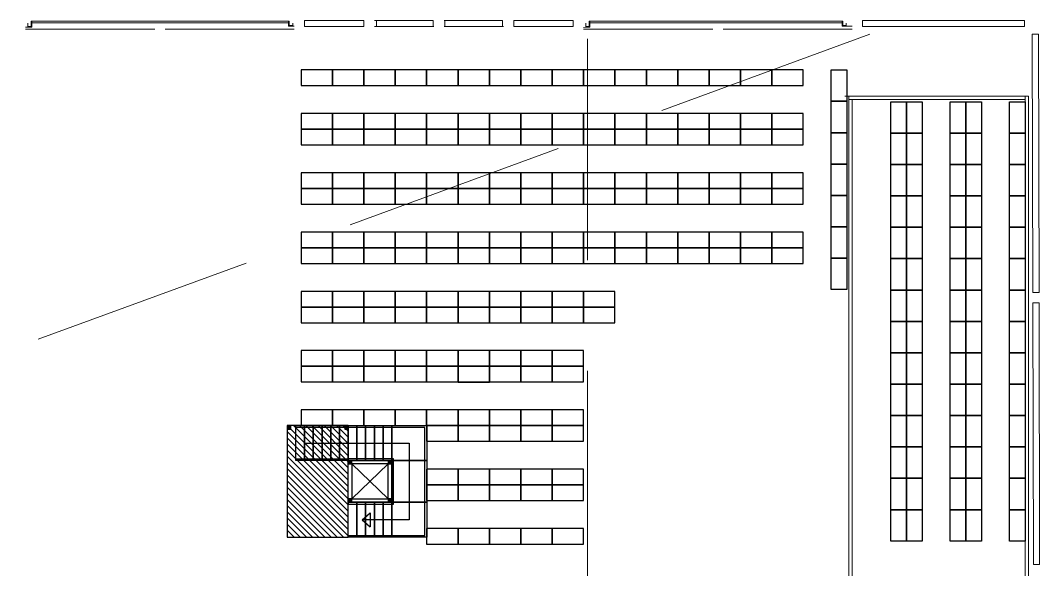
# Model space of a CAD drawing. Header units: millimetres. Extents: x 38 to 157, y 84 to 150.
# Drawn here: x 128.15 to 157.37, y 134.59 to 150.34 of the extents above; entities that cross this region are included whole.
import ezdxf

# ---------------------------------------------------------------- set-up
doc = ezdxf.new("R2010")
doc.units = ezdxf.units.MM
doc.linetypes.add('HIDDEN', pattern=[9.525, 6.35, -3.175])
for name, color, linetype, lineweight in [('IRI-OCASA-Layout R 9$0$OCA-Paneles TERMICO', 252, 'Continuous', 15), ('OCASA_TODAS_r08$0$CERRAMIENTO CHAPA', 252, 'Continuous', 20), ('OCASA_TODAS_r08$0$LINEA_DE_PROYECCION', 252, 'HIDDEN', 15), ('OCASA_TODAS_r08$0$MURO BLOQUE CEMENTO 18', 252, 'Continuous', 20)]:
    doc.layers.add(name, color=color, linetype=linetype, lineweight=lineweight)
doc.layers.add('IRI-OCASA-Layout R 9$0$OCA_ESCALERAS LIVIANAS', color=252, linetype='Continuous')
doc.layers.add('IRI-OCASA-Layout R 9$0$OCA_EST-Bandeja', color=252, linetype='Continuous')

# ---------------------------------------------------------------- blocks, each defined once
blk = doc.blocks.new('IRI-OCASA-Layout R 9$0$OCA_escalera livianas')
h = blk.add_hatch()
h.set_pattern_fill('ANSI31', color=256, angle=-90, style=0)
h.set_pattern_definition([(315, (-458.00242, 761.54141), (0.088388348, 0.088388348), [])])
h.paths.add_polyline_path([(-162.612, -194.678), (-162.612, -192.928), (-159.412, -192.928), (-159.412, -194.678), (-161.612, -194.678)])
h = blk.add_hatch()
h.set_pattern_fill('ANSI31', color=256, scale=0.25, angle=-90, style=0)
h.set_pattern_definition([(315, (-461.102386, 761.53872), (0.0220970869, 0.0220970869), [])])
edge = h.paths.add_edge_path()
edge.add_line((-162.612, -192.93), (-162.512, -192.93))
edge.add_line((-162.512, -192.93), (-162.512, -193.03))
edge.add_line((-162.512, -193.03), (-162.612, -193.03))
edge.add_line((-162.612, -193.03), (-162.612, -192.928))
h = blk.add_hatch()
h.set_pattern_fill('ANSI31', color=256, scale=0.25, angle=-90, style=0)
h.set_pattern_definition([(315, (-461.10235, 759.89141), (0.0220970869, 0.0220970869), [])])
edge = h.paths.add_edge_path()
edge.add_line((-162.612, -194.578), (-162.512, -194.578))
edge.add_line((-162.512, -194.578), (-162.512, -194.678))
edge.add_line((-162.512, -194.678), (-162.612, -194.678))
edge.add_line((-162.612, -194.678), (-162.612, -194.575))
h = blk.add_hatch()
h.set_pattern_fill('ANSI31', color=256, scale=0.25, angle=-90, style=0)
h.set_pattern_definition([(315, (-460.102316, 759.79141), (0.0220970869, 0.0220970869), [])])
edge = h.paths.add_edge_path()
edge.add_line((-161.612, -194.678), (-161.512, -194.678))
edge.add_line((-161.512, -194.678), (-161.512, -194.778))
edge.add_line((-161.512, -194.778), (-161.612, -194.778))
edge.add_line((-161.612, -194.778), (-161.612, -194.675))
h = blk.add_hatch()
h.set_pattern_fill('ANSI31', color=256, scale=0.25, angle=-90, style=0)
h.set_pattern_definition([(315, (-459.002352, 759.79141), (0.0220970869, 0.0220970869), [])])
edge = h.paths.add_edge_path()
edge.add_line((-160.512, -194.678), (-160.412, -194.678))
edge.add_line((-160.412, -194.678), (-160.412, -194.778))
edge.add_line((-160.412, -194.778), (-160.512, -194.778))
edge.add_line((-160.512, -194.778), (-160.512, -194.675))
h = blk.add_hatch()
h.set_pattern_fill('ANSI31', color=256, scale=0.25, angle=-90, style=0)
h.set_pattern_definition([(315, (-460.102316, 758.644097), (0.0220970869, 0.0220970869), [])])
edge = h.paths.add_edge_path()
edge.add_line((-161.612, -195.825), (-161.512, -195.825))
edge.add_line((-161.512, -195.825), (-161.512, -195.925))
edge.add_line((-161.512, -195.925), (-161.612, -195.925))
edge.add_line((-161.612, -195.925), (-161.612, -195.822))
h = blk.add_hatch()
h.set_pattern_fill('ANSI31', color=256, scale=0.25, angle=-90, style=0)
h.set_pattern_definition([(315, (-459.002352, 758.644097), (0.0220970869, 0.0220970869), [])])
edge = h.paths.add_edge_path()
edge.add_line((-160.512, -195.825), (-160.412, -195.825))
edge.add_line((-160.412, -195.825), (-160.412, -195.925))
edge.add_line((-160.412, -195.925), (-160.512, -195.925))
edge.add_line((-160.512, -195.925), (-160.512, -195.822))
for points in [[(-162.612, -194.678), (-162.612, -192.928), (-159.412, -192.928), (-159.412, -194.678), (-161.612, -194.678), (-161.612, -194.678), (-162.612, -194.678)], [(-162.612, -192.93), (-162.512, -192.93), (-162.512, -193.03), (-162.612, -193.03), (-162.612, -192.928), (-162.612, -192.928)], [(-161.612, -193.178), (-162.612, -193.178), (-162.612, -193.428), (-161.612, -193.428), (-161.612, -193.178)], [(-162.612, -193.178), (-162.612, -194.678), (-162.562, -194.678), (-162.562, -193.178), (-162.612, -193.178)], [(-161.612, -193.428), (-162.612, -193.428), (-162.612, -193.678), (-161.612, -193.678), (-161.612, -193.428)], [(-162.112, -193.428), (-162.112, -193.428), (-162.112, -196.428), (-159.912, -196.428), (-159.912, -195.078)], [(-161.662, -193.178), (-161.662, -194.678), (-161.612, -194.678), (-161.612, -193.178), (-161.662, -193.178)], [(-161.612, -193.678), (-162.612, -193.678), (-162.612, -193.928), (-161.612, -193.928), (-161.612, -193.678)], [(-161.612, -193.928), (-162.612, -193.928), (-162.612, -194.178), (-161.612, -194.178), (-161.612, -193.928)], [(-161.612, -194.178), (-162.612, -194.178), (-162.612, -194.428), (-161.612, -194.428), (-161.612, -194.178)], [(-161.612, -194.428), (-162.612, -194.428), (-162.612, -194.678), (-161.612, -194.678), (-161.612, -194.428)], [(-162.612, -194.58), (-162.512, -194.58), (-162.512, -194.68), (-162.612, -194.68), (-162.612, -194.578), (-162.612, -194.578)], [(-162.612, -194.678), (-162.612, -196.928), (-159.412, -196.928), (-159.412, -194.678), (-159.462, -194.678), (-159.462, -196.878), (-162.562, -196.878), (-162.562, -194.678), (-162.612, -194.678)], [(-161.612, -194.678), (-162.612, -194.678), (-162.612, -194.928), (-161.612, -194.928), (-161.612, -194.678)], [(-161.612, -194.678), (-161.612, -195.928), (-160.412, -195.928), (-160.412, -194.678), (-160.362, -194.678), (-160.362, -195.978), (-161.662, -195.978), (-161.662, -194.678), (-161.612, -194.678)], [(-161.612, -194.678), (-161.512, -194.678), (-161.512, -194.778), (-161.612, -194.778), (-161.612, -194.675), (-161.612, -194.675)], [(-161.512, -194.778), (-160.512, -194.778), (-160.512, -195.822), (-161.512, -195.825), (-161.512, -194.778)], [(-161.512, -194.778), (-160.512, -195.822)], [(-160.512, -194.778), (-161.512, -195.825)], [(-160.512, -194.678), (-160.412, -194.678), (-160.412, -194.778), (-160.512, -194.778), (-160.512, -194.675), (-160.512, -194.675)], [(-159.412, -194.678), (-160.412, -194.678), (-160.412, -194.928), (-159.412, -194.928), (-159.412, -194.678)], [(-161.612, -194.928), (-162.612, -194.928), (-162.612, -195.178), (-161.612, -195.178), (-161.612, -194.928)], [(-161.612, -195.178), (-162.612, -195.178), (-162.612, -195.428), (-161.612, -195.428), (-161.612, -195.178)], [(-159.412, -194.928), (-160.412, -194.928), (-160.412, -195.178), (-159.412, -195.178), (-159.412, -194.928)], [(-159.412, -195.178), (-160.412, -195.178), (-160.412, -195.428), (-159.412, -195.428), (-159.412, -195.178)], [(-159.912, -195.078), (-160.112, -195.308)], [(-159.912, -195.078), (-159.712, -195.308)], [(-161.612, -195.428), (-162.612, -195.428), (-162.612, -195.678), (-161.612, -195.678), (-161.612, -195.428)], [(-159.412, -195.428), (-160.412, -195.428), (-160.412, -195.678), (-159.412, -195.678), (-159.412, -195.428)], [(-160.112, -195.308), (-159.712, -195.308)], [(-161.612, -195.678), (-162.612, -195.678), (-162.612, -195.928), (-161.612, -195.928), (-161.612, -195.678)], [(-159.412, -195.678), (-160.412, -195.678), (-160.412, -195.928), (-159.412, -195.928), (-159.412, -195.678)], [(-162.612, -195.928), (-162.612, -196.928), (-161.612, -196.928), (-161.612, -195.928), (-162.612, -195.928)], [(-161.612, -195.825), (-161.512, -195.825), (-161.512, -195.925), (-161.612, -195.925), (-161.612, -195.822), (-161.612, -195.822)], [(-161.612, -195.928), (-161.612, -196.928), (-160.412, -196.928), (-160.412, -195.928), (-161.612, -195.928)], [(-160.512, -195.825), (-160.412, -195.825), (-160.412, -195.925), (-160.512, -195.925), (-160.512, -195.822), (-160.512, -195.822)], [(-160.412, -195.928), (-160.412, -196.928), (-159.412, -196.928), (-159.412, -195.928), (-160.412, -195.928)]]:
    blk.add_lwpolyline(points)

msp = doc.modelspace()

# ---------------------------------------------------------------- linework, layer by layer
at = {"layer": 'IRI-OCASA-Layout R 9$0$OCA-Paneles TERMICO'}
for p, q in [((151.790863, 148.168122, -0.000016), (157.0584, 148.168122, -0.000016)), ((151.899391, 111.720863, -0.000016), (151.899391, 148.168122, -0.000016)), ((151.899391, 111.720863, -0.000016), (151.899391, 148.168122, -0.000016)), ((156.9584, 129.026438, -0.000016), (156.9584, 148.168122, -0.000016)), ((157.0584, 111.720863, -0.000016), (157.0584, 148.168122, -0.000016)), ((151.890863, 148.068122, -0.000016), (156.9584, 148.068122, -0.000016)), ((151.999391, 111.983218, -0.000016), (151.999391, 148.068122, -0.000016)), ((157.057828, 111.717732, -0.000016), (157.057828, 148.164991, -0.000016))]:
    msp.add_line(p, q, dxfattribs=at)
at = {"layer": 'IRI-OCASA-Layout R 9$0$OCA_EST-Bandeja', "elevation": -0.000016}
for points in [[(137.09855, 148.918412), (136.19855, 148.918412), (136.19855, 148.468412), (137.09855, 148.468412), (137.09855, 148.918412)], [(137.99855, 148.918412), (137.09855, 148.918412), (137.09855, 148.468412), (137.99855, 148.468412), (137.99855, 148.918412)], [(138.89855, 148.918412), (137.99855, 148.918412), (137.99855, 148.468412), (138.89855, 148.468412), (138.89855, 148.918412)], [(139.79855, 148.918412), (138.89855, 148.918412), (138.89855, 148.468412), (139.79855, 148.468412), (139.79855, 148.918412)], [(140.69855, 148.918412), (139.79855, 148.918412), (139.79855, 148.468412), (140.69855, 148.468412), (140.69855, 148.918412)], [(141.59855, 148.918412), (140.69855, 148.918412), (140.69855, 148.468412), (141.59855, 148.468412), (141.59855, 148.918412)], [(142.49855, 148.918412), (141.59855, 148.918412), (141.59855, 148.468412), (142.49855, 148.468412), (142.49855, 148.918412)], [(143.39855, 148.918412), (142.49855, 148.918412), (142.49855, 148.468412), (143.39855, 148.468412), (143.39855, 148.918412)], [(144.29855, 148.918412), (143.39855, 148.918412), (143.39855, 148.468412), (144.29855, 148.468412), (144.29855, 148.918412)], [(145.19855, 148.918412), (144.29855, 148.918412), (144.29855, 148.468412), (145.19855, 148.468412), (145.19855, 148.918412)], [(146.09855, 148.918412), (145.19855, 148.918412), (145.19855, 148.468412), (146.09855, 148.468412), (146.09855, 148.918412)], [(146.99855, 148.918412), (146.09855, 148.918412), (146.09855, 148.468412), (146.99855, 148.468412), (146.99855, 148.918412)], [(147.89855, 148.918412), (146.99855, 148.918412), (146.99855, 148.468412), (147.89855, 148.468412), (147.89855, 148.918412)], [(148.79855, 148.918412), (147.89855, 148.918412), (147.89855, 148.468412), (148.79855, 148.468412), (148.79855, 148.918412)], [(149.69855, 148.918412), (148.79855, 148.918412), (148.79855, 148.468412), (149.69855, 148.468412), (149.69855, 148.918412)], [(150.59855, 148.918412), (149.69855, 148.918412), (149.69855, 148.468412), (150.59855, 148.468412), (150.59855, 148.918412)], [(151.39855, 148.018412), (151.39855, 148.918412), (151.84855, 148.918412), (151.84855, 148.018412), (151.39855, 148.018412)], [(151.39855, 147.118412), (151.39855, 148.018412), (151.84855, 148.018412), (151.84855, 147.118412), (151.39855, 147.118412)], [(153.1084, 147.106212), (153.1084, 148.006212), (153.5584, 148.006212), (153.5584, 147.106212), (153.1084, 147.106212)], [(153.5584, 147.106212), (153.5584, 148.006212), (154.0084, 148.006212), (154.0084, 147.106212), (153.5584, 147.106212)], [(154.8084, 147.106212), (154.8084, 148.006212), (155.2584, 148.006212), (155.2584, 147.106212), (154.8084, 147.106212)], [(155.2584, 147.106212), (155.2584, 148.006212), (155.7084, 148.006212), (155.7084, 147.106212), (155.2584, 147.106212)], [(156.5084, 147.106212), (156.5084, 148.006212), (156.9584, 148.006212), (156.9584, 147.106212), (156.5084, 147.106212)], [(137.09855, 147.668412), (136.19855, 147.668412), (136.19855, 147.218412), (137.09855, 147.218412), (137.09855, 147.668412)], [(137.99855, 147.668412), (137.09855, 147.668412), (137.09855, 147.218412), (137.99855, 147.218412), (137.99855, 147.668412)], [(138.89855, 147.668412), (137.99855, 147.668412), (137.99855, 147.218412), (138.89855, 147.218412), (138.89855, 147.668412)], [(139.79855, 147.668412), (138.89855, 147.668412), (138.89855, 147.218412), (139.79855, 147.218412), (139.79855, 147.668412)], [(140.69855, 147.668412), (139.79855, 147.668412), (139.79855, 147.218412), (140.69855, 147.218412), (140.69855, 147.668412)], [(141.59855, 147.668412), (140.69855, 147.668412), (140.69855, 147.218412), (141.59855, 147.218412), (141.59855, 147.668412)], [(142.49855, 147.668412), (141.59855, 147.668412), (141.59855, 147.218412), (142.49855, 147.218412), (142.49855, 147.668412)], [(143.39855, 147.668412), (142.49855, 147.668412), (142.49855, 147.218412), (143.39855, 147.218412), (143.39855, 147.668412)], [(144.29855, 147.668412), (143.39855, 147.668412), (143.39855, 147.218412), (144.29855, 147.218412), (144.29855, 147.668412)], [(145.19855, 147.668412), (144.29855, 147.668412), (144.29855, 147.218412), (145.19855, 147.218412), (145.19855, 147.668412)], [(146.09855, 147.668412), (145.19855, 147.668412), (145.19855, 147.218412), (146.09855, 147.218412), (146.09855, 147.668412)], [(146.99855, 147.668412), (146.09855, 147.668412), (146.09855, 147.218412), (146.99855, 147.218412), (146.99855, 147.668412)], [(147.89855, 147.668412), (146.99855, 147.668412), (146.99855, 147.218412), (147.89855, 147.218412), (147.89855, 147.668412)], [(148.79855, 147.668412), (147.89855, 147.668412), (147.89855, 147.218412), (148.79855, 147.218412), (148.79855, 147.668412)], [(149.69855, 147.668412), (148.79855, 147.668412), (148.79855, 147.218412), (149.69855, 147.218412), (149.69855, 147.668412)], [(150.59855, 147.668412), (149.69855, 147.668412), (149.69855, 147.218412), (150.59855, 147.218412), (150.59855, 147.668412)], [(137.09855, 147.218412), (136.19855, 147.218412), (136.19855, 146.768412), (137.09855, 146.768412), (137.09855, 147.218412)], [(137.99855, 147.218412), (137.09855, 147.218412), (137.09855, 146.768412), (137.99855, 146.768412), (137.99855, 147.218412)], [(138.89855, 147.218412), (137.99855, 147.218412), (137.99855, 146.768412), (138.89855, 146.768412), (138.89855, 147.218412)], [(139.79855, 147.218412), (138.89855, 147.218412), (138.89855, 146.768412), (139.79855, 146.768412), (139.79855, 147.218412)], [(140.69855, 147.218412), (139.79855, 147.218412), (139.79855, 146.768412), (140.69855, 146.768412), (140.69855, 147.218412)], [(141.59855, 147.218412), (140.69855, 147.218412), (140.69855, 146.768412), (141.59855, 146.768412), (141.59855, 147.218412)], [(142.49855, 147.218412), (141.59855, 147.218412), (141.59855, 146.768412), (142.49855, 146.768412), (142.49855, 147.218412)], [(143.39855, 147.218412), (142.49855, 147.218412), (142.49855, 146.768412), (143.39855, 146.768412), (143.39855, 147.218412)], [(144.29855, 147.218412), (143.39855, 147.218412), (143.39855, 146.768412), (144.29855, 146.768412), (144.29855, 147.218412)], [(145.19855, 147.218412), (144.29855, 147.218412), (144.29855, 146.768412), (145.19855, 146.768412), (145.19855, 147.218412)], [(146.09855, 147.218412), (145.19855, 147.218412), (145.19855, 146.768412), (146.09855, 146.768412), (146.09855, 147.218412)], [(146.99855, 147.218412), (146.09855, 147.218412), (146.09855, 146.768412), (146.99855, 146.768412), (146.99855, 147.218412)], [(147.89855, 147.218412), (146.99855, 147.218412), (146.99855, 146.768412), (147.89855, 146.768412), (147.89855, 147.218412)], [(148.79855, 147.218412), (147.89855, 147.218412), (147.89855, 146.768412), (148.79855, 146.768412), (148.79855, 147.218412)], [(149.69855, 147.218412), (148.79855, 147.218412), (148.79855, 146.768412), (149.69855, 146.768412), (149.69855, 147.218412)], [(150.59855, 147.218412), (149.69855, 147.218412), (149.69855, 146.768412), (150.59855, 146.768412), (150.59855, 147.218412)], [(151.39855, 146.218412), (151.39855, 147.118412), (151.84855, 147.118412), (151.84855, 146.218412), (151.39855, 146.218412)], [(153.1084, 146.206212), (153.1084, 147.106212), (153.5584, 147.106212), (153.5584, 146.206212), (153.1084, 146.206212)], [(153.5584, 146.206212), (153.5584, 147.106212), (154.0084, 147.106212), (154.0084, 146.206212), (153.5584, 146.206212)], [(154.8084, 146.206212), (154.8084, 147.106212), (155.2584, 147.106212), (155.2584, 146.206212), (154.8084, 146.206212)], [(155.2584, 146.206212), (155.2584, 147.106212), (155.7084, 147.106212), (155.7084, 146.206212), (155.2584, 146.206212)], [(156.5084, 146.206212), (156.5084, 147.106212), (156.9584, 147.106212), (156.9584, 146.206212), (156.5084, 146.206212)], [(151.39855, 145.318412), (151.39855, 146.218412), (151.84855, 146.218412), (151.84855, 145.318412), (151.39855, 145.318412)], [(153.1084, 145.306212), (153.1084, 146.206212), (153.5584, 146.206212), (153.5584, 145.306212), (153.1084, 145.306212)], [(153.5584, 145.306212), (153.5584, 146.206212), (154.0084, 146.206212), (154.0084, 145.306212), (153.5584, 145.306212)], [(154.8084, 145.306212), (154.8084, 146.206212), (155.2584, 146.206212), (155.2584, 145.306212), (154.8084, 145.306212)], [(155.2584, 145.306212), (155.2584, 146.206212), (155.7084, 146.206212), (155.7084, 145.306212), (155.2584, 145.306212)], [(156.5084, 145.306212), (156.5084, 146.206212), (156.9584, 146.206212), (156.9584, 145.306212), (156.5084, 145.306212)], [(137.09855, 145.968412), (136.19855, 145.968412), (136.19855, 145.518412), (137.09855, 145.518412), (137.09855, 145.968412)], [(137.99855, 145.968412), (137.09855, 145.968412), (137.09855, 145.518412), (137.99855, 145.518412), (137.99855, 145.968412)], [(138.89855, 145.968412), (137.99855, 145.968412), (137.99855, 145.518412), (138.89855, 145.518412), (138.89855, 145.968412)], [(139.79855, 145.968412), (138.89855, 145.968412), (138.89855, 145.518412), (139.79855, 145.518412), (139.79855, 145.968412)], [(140.69855, 145.968412), (139.79855, 145.968412), (139.79855, 145.518412), (140.69855, 145.518412), (140.69855, 145.968412)], [(141.59855, 145.968412), (140.69855, 145.968412), (140.69855, 145.518412), (141.59855, 145.518412), (141.59855, 145.968412)], [(142.49855, 145.968412), (141.59855, 145.968412), (141.59855, 145.518412), (142.49855, 145.518412), (142.49855, 145.968412)], [(143.39855, 145.968412), (142.49855, 145.968412), (142.49855, 145.518412), (143.39855, 145.518412), (143.39855, 145.968412)], [(144.29855, 145.968412), (143.39855, 145.968412), (143.39855, 145.518412), (144.29855, 145.518412), (144.29855, 145.968412)], [(145.19855, 145.968412), (144.29855, 145.968412), (144.29855, 145.518412), (145.19855, 145.518412), (145.19855, 145.968412)], [(146.09855, 145.968412), (145.19855, 145.968412), (145.19855, 145.518412), (146.09855, 145.518412), (146.09855, 145.968412)], [(146.99855, 145.968412), (146.09855, 145.968412), (146.09855, 145.518412), (146.99855, 145.518412), (146.99855, 145.968412)], [(147.89855, 145.968412), (146.99855, 145.968412), (146.99855, 145.518412), (147.89855, 145.518412), (147.89855, 145.968412)], [(148.79855, 145.968412), (147.89855, 145.968412), (147.89855, 145.518412), (148.79855, 145.518412), (148.79855, 145.968412)], [(149.69855, 145.968412), (148.79855, 145.968412), (148.79855, 145.518412), (149.69855, 145.518412), (149.69855, 145.968412)], [(150.59855, 145.968412), (149.69855, 145.968412), (149.69855, 145.518412), (150.59855, 145.518412), (150.59855, 145.968412)], [(137.09855, 145.518412), (136.19855, 145.518412), (136.19855, 145.068412), (137.09855, 145.068412), (137.09855, 145.518412)], [(137.99855, 145.518412), (137.09855, 145.518412), (137.09855, 145.068412), (137.99855, 145.068412), (137.99855, 145.518412)], [(138.89855, 145.518412), (137.99855, 145.518412), (137.99855, 145.068412), (138.89855, 145.068412), (138.89855, 145.518412)], [(139.79855, 145.518412), (138.89855, 145.518412), (138.89855, 145.068412), (139.79855, 145.068412), (139.79855, 145.518412)], [(140.69855, 145.518412), (139.79855, 145.518412), (139.79855, 145.068412), (140.69855, 145.068412), (140.69855, 145.518412)], [(141.59855, 145.518412), (140.69855, 145.518412), (140.69855, 145.068412), (141.59855, 145.068412), (141.59855, 145.518412)], [(142.49855, 145.518412), (141.59855, 145.518412), (141.59855, 145.068412), (142.49855, 145.068412), (142.49855, 145.518412)], [(143.39855, 145.518412), (142.49855, 145.518412), (142.49855, 145.068412), (143.39855, 145.068412), (143.39855, 145.518412)], [(144.29855, 145.518412), (143.39855, 145.518412), (143.39855, 145.068412), (144.29855, 145.068412), (144.29855, 145.518412)], [(145.19855, 145.518412), (144.29855, 145.518412), (144.29855, 145.068412), (145.19855, 145.068412), (145.19855, 145.518412)], [(146.09855, 145.518412), (145.19855, 145.518412), (145.19855, 145.068412), (146.09855, 145.068412), (146.09855, 145.518412)], [(146.99855, 145.518412), (146.09855, 145.518412), (146.09855, 145.068412), (146.99855, 145.068412), (146.99855, 145.518412)], [(147.89855, 145.518412), (146.99855, 145.518412), (146.99855, 145.068412), (147.89855, 145.068412), (147.89855, 145.518412)], [(148.79855, 145.518412), (147.89855, 145.518412), (147.89855, 145.068412), (148.79855, 145.068412), (148.79855, 145.518412)], [(149.69855, 145.518412), (148.79855, 145.518412), (148.79855, 145.068412), (149.69855, 145.068412), (149.69855, 145.518412)], [(150.59855, 145.518412), (149.69855, 145.518412), (149.69855, 145.068412), (150.59855, 145.068412), (150.59855, 145.518412)], [(151.39855, 144.418412), (151.39855, 145.318412), (151.84855, 145.318412), (151.84855, 144.418412), (151.39855, 144.418412)], [(153.1084, 144.406212), (153.1084, 145.306212), (153.5584, 145.306212), (153.5584, 144.406212), (153.1084, 144.406212)], [(153.5584, 144.406212), (153.5584, 145.306212), (154.0084, 145.306212), (154.0084, 144.406212), (153.5584, 144.406212)], [(154.8084, 144.406212), (154.8084, 145.306212), (155.2584, 145.306212), (155.2584, 144.406212), (154.8084, 144.406212)], [(155.2584, 144.406212), (155.2584, 145.306212), (155.7084, 145.306212), (155.7084, 144.406212), (155.2584, 144.406212)], [(156.5084, 144.406212), (156.5084, 145.306212), (156.9584, 145.306212), (156.9584, 144.406212), (156.5084, 144.406212)], [(151.39855, 143.518412), (151.39855, 144.418412), (151.84855, 144.418412), (151.84855, 143.518412), (151.39855, 143.518412)], [(153.1084, 143.506212), (153.1084, 144.406212), (153.5584, 144.406212), (153.5584, 143.506212), (153.1084, 143.506212)], [(153.5584, 143.506212), (153.5584, 144.406212), (154.0084, 144.406212), (154.0084, 143.506212), (153.5584, 143.506212)], [(154.8084, 143.506212), (154.8084, 144.406212), (155.2584, 144.406212), (155.2584, 143.506212), (154.8084, 143.506212)], [(155.2584, 143.506212), (155.2584, 144.406212), (155.7084, 144.406212), (155.7084, 143.506212), (155.2584, 143.506212)], [(156.5084, 143.506212), (156.5084, 144.406212), (156.9584, 144.406212), (156.9584, 143.506212), (156.5084, 143.506212)], [(137.09855, 144.268412), (136.19855, 144.268412), (136.19855, 143.818412), (137.09855, 143.818412), (137.09855, 144.268412)], [(137.99855, 144.268412), (137.09855, 144.268412), (137.09855, 143.818412), (137.99855, 143.818412), (137.99855, 144.268412)], [(138.89855, 144.268412), (137.99855, 144.268412), (137.99855, 143.818412), (138.89855, 143.818412), (138.89855, 144.268412)], [(139.79855, 144.268412), (138.89855, 144.268412), (138.89855, 143.818412), (139.79855, 143.818412), (139.79855, 144.268412)], [(140.69855, 144.268412), (139.79855, 144.268412), (139.79855, 143.818412), (140.69855, 143.818412), (140.69855, 144.268412)], [(141.59855, 144.268412), (140.69855, 144.268412), (140.69855, 143.818412), (141.59855, 143.818412), (141.59855, 144.268412)], [(142.49855, 144.268412), (141.59855, 144.268412), (141.59855, 143.818412), (142.49855, 143.818412), (142.49855, 144.268412)], [(143.39855, 144.268412), (142.49855, 144.268412), (142.49855, 143.818412), (143.39855, 143.818412), (143.39855, 144.268412)], [(144.29855, 144.268412), (143.39855, 144.268412), (143.39855, 143.818412), (144.29855, 143.818412), (144.29855, 144.268412)], [(145.19855, 144.268412), (144.29855, 144.268412), (144.29855, 143.818412), (145.19855, 143.818412), (145.19855, 144.268412)], [(146.09855, 144.268412), (145.19855, 144.268412), (145.19855, 143.818412), (146.09855, 143.818412), (146.09855, 144.268412)], [(146.99855, 144.268412), (146.09855, 144.268412), (146.09855, 143.818412), (146.99855, 143.818412), (146.99855, 144.268412)], [(147.89855, 144.268412), (146.99855, 144.268412), (146.99855, 143.818412), (147.89855, 143.818412), (147.89855, 144.268412)], [(148.79855, 144.268412), (147.89855, 144.268412), (147.89855, 143.818412), (148.79855, 143.818412), (148.79855, 144.268412)], [(149.69855, 144.268412), (148.79855, 144.268412), (148.79855, 143.818412), (149.69855, 143.818412), (149.69855, 144.268412)], [(150.59855, 144.268412), (149.69855, 144.268412), (149.69855, 143.818412), (150.59855, 143.818412), (150.59855, 144.268412)], [(137.09855, 143.818412), (136.19855, 143.818412), (136.19855, 143.368412), (137.09855, 143.368412), (137.09855, 143.818412)], [(137.99855, 143.818412), (137.09855, 143.818412), (137.09855, 143.368412), (137.99855, 143.368412), (137.99855, 143.818412)], [(138.89855, 143.818412), (137.99855, 143.818412), (137.99855, 143.368412), (138.89855, 143.368412), (138.89855, 143.818412)], [(139.79855, 143.818412), (138.89855, 143.818412), (138.89855, 143.368412), (139.79855, 143.368412), (139.79855, 143.818412)], [(140.69855, 143.818412), (139.79855, 143.818412), (139.79855, 143.368412), (140.69855, 143.368412), (140.69855, 143.818412)], [(141.59855, 143.818412), (140.69855, 143.818412), (140.69855, 143.368412), (141.59855, 143.368412), (141.59855, 143.818412)], [(142.49855, 143.818412), (141.59855, 143.818412), (141.59855, 143.368412), (142.49855, 143.368412), (142.49855, 143.818412)], [(143.39855, 143.818412), (142.49855, 143.818412), (142.49855, 143.368412), (143.39855, 143.368412), (143.39855, 143.818412)], [(144.29855, 143.818412), (143.39855, 143.818412), (143.39855, 143.368412), (144.29855, 143.368412), (144.29855, 143.818412)], [(145.19855, 143.818412), (144.29855, 143.818412), (144.29855, 143.368412), (145.19855, 143.368412), (145.19855, 143.818412)], [(146.09855, 143.818412), (145.19855, 143.818412), (145.19855, 143.368412), (146.09855, 143.368412), (146.09855, 143.818412)], [(146.99855, 143.818412), (146.09855, 143.818412), (146.09855, 143.368412), (146.99855, 143.368412), (146.99855, 143.818412)], [(147.89855, 143.818412), (146.99855, 143.818412), (146.99855, 143.368412), (147.89855, 143.368412), (147.89855, 143.818412)], [(148.79855, 143.818412), (147.89855, 143.818412), (147.89855, 143.368412), (148.79855, 143.368412), (148.79855, 143.818412)], [(149.69855, 143.818412), (148.79855, 143.818412), (148.79855, 143.368412), (149.69855, 143.368412), (149.69855, 143.818412)], [(150.59855, 143.818412), (149.69855, 143.818412), (149.69855, 143.368412), (150.59855, 143.368412), (150.59855, 143.818412)], [(151.39855, 142.618412), (151.39855, 143.518412), (151.84855, 143.518412), (151.84855, 142.618412), (151.39855, 142.618412)], [(153.1084, 142.606212), (153.1084, 143.506212), (153.5584, 143.506212), (153.5584, 142.606212), (153.1084, 142.606212)], [(153.5584, 142.606212), (153.5584, 143.506212), (154.0084, 143.506212), (154.0084, 142.606212), (153.5584, 142.606212)], [(154.8084, 142.606212), (154.8084, 143.506212), (155.2584, 143.506212), (155.2584, 142.606212), (154.8084, 142.606212)], [(155.2584, 142.606212), (155.2584, 143.506212), (155.7084, 143.506212), (155.7084, 142.606212), (155.2584, 142.606212)], [(156.5084, 142.606212), (156.5084, 143.506212), (156.9584, 143.506212), (156.9584, 142.606212), (156.5084, 142.606212)], [(137.09855, 142.568412), (136.19855, 142.568412), (136.19855, 142.118412), (137.09855, 142.118412), (137.09855, 142.568412)], [(137.99855, 142.568412), (137.09855, 142.568412), (137.09855, 142.118412), (137.99855, 142.118412), (137.99855, 142.568412)], [(138.89855, 142.568412), (137.99855, 142.568412), (137.99855, 142.118412), (138.89855, 142.118412), (138.89855, 142.568412)], [(139.79855, 142.568412), (138.89855, 142.568412), (138.89855, 142.118412), (139.79855, 142.118412), (139.79855, 142.568412)], [(140.69855, 142.568412), (139.79855, 142.568412), (139.79855, 142.118412), (140.69855, 142.118412), (140.69855, 142.568412)], [(141.59855, 142.568412), (140.69855, 142.568412), (140.69855, 142.118412), (141.59855, 142.118412), (141.59855, 142.568412)], [(142.49855, 142.568412), (141.59855, 142.568412), (141.59855, 142.118412), (142.49855, 142.118412), (142.49855, 142.568412)], [(143.39855, 142.568412), (142.49855, 142.568412), (142.49855, 142.118412), (143.39855, 142.118412), (143.39855, 142.568412)], [(144.29855, 142.568412), (143.39855, 142.568412), (143.39855, 142.118412), (144.29855, 142.118412), (144.29855, 142.568412)], [(145.19855, 142.568412), (144.29855, 142.568412), (144.29855, 142.118412), (145.19855, 142.118412), (145.19855, 142.568412)], [(153.1084, 141.706212), (153.1084, 142.606212), (153.5584, 142.606212), (153.5584, 141.706212), (153.1084, 141.706212)], [(153.5584, 141.706212), (153.5584, 142.606212), (154.0084, 142.606212), (154.0084, 141.706212), (153.5584, 141.706212)], [(154.8084, 141.706212), (154.8084, 142.606212), (155.2584, 142.606212), (155.2584, 141.706212), (154.8084, 141.706212)], [(155.2584, 141.706212), (155.2584, 142.606212), (155.7084, 142.606212), (155.7084, 141.706212), (155.2584, 141.706212)], [(156.5084, 141.706212), (156.5084, 142.606212), (156.9584, 142.606212), (156.9584, 141.706212), (156.5084, 141.706212)], [(137.09855, 142.118412), (136.19855, 142.118412), (136.19855, 141.668412), (137.09855, 141.668412), (137.09855, 142.118412)], [(137.99855, 142.118412), (137.09855, 142.118412), (137.09855, 141.668412), (137.99855, 141.668412), (137.99855, 142.118412)], [(138.89855, 142.118412), (137.99855, 142.118412), (137.99855, 141.668412), (138.89855, 141.668412), (138.89855, 142.118412)], [(139.79855, 142.118412), (138.89855, 142.118412), (138.89855, 141.668412), (139.79855, 141.668412), (139.79855, 142.118412)], [(140.69855, 142.118412), (139.79855, 142.118412), (139.79855, 141.668412), (140.69855, 141.668412), (140.69855, 142.118412)], [(141.59855, 142.118412), (140.69855, 142.118412), (140.69855, 141.668412), (141.59855, 141.668412), (141.59855, 142.118412)], [(142.49855, 142.118412), (141.59855, 142.118412), (141.59855, 141.668412), (142.49855, 141.668412), (142.49855, 142.118412)], [(143.39855, 142.118412), (142.49855, 142.118412), (142.49855, 141.668412), (143.39855, 141.668412), (143.39855, 142.118412)], [(144.29855, 142.118412), (143.39855, 142.118412), (143.39855, 141.668412), (144.29855, 141.668412), (144.29855, 142.118412)], [(145.19855, 142.118412), (144.29855, 142.118412), (144.29855, 141.668412), (145.19855, 141.668412), (145.19855, 142.118412)], [(153.1084, 140.806212), (153.1084, 141.706212), (153.5584, 141.706212), (153.5584, 140.806212), (153.1084, 140.806212)], [(153.5584, 140.806212), (153.5584, 141.706212), (154.0084, 141.706212), (154.0084, 140.806212), (153.5584, 140.806212)], [(154.8084, 140.806212), (154.8084, 141.706212), (155.2584, 141.706212), (155.2584, 140.806212), (154.8084, 140.806212)], [(155.2584, 140.806212), (155.2584, 141.706212), (155.7084, 141.706212), (155.7084, 140.806212), (155.2584, 140.806212)], [(156.5084, 140.806212), (156.5084, 141.706212), (156.9584, 141.706212), (156.9584, 140.806212), (156.5084, 140.806212)], [(137.09855, 140.868412), (136.19855, 140.868412), (136.19855, 140.418412), (137.09855, 140.418412), (137.09855, 140.868412)], [(137.99855, 140.868412), (137.09855, 140.868412), (137.09855, 140.418412), (137.99855, 140.418412), (137.99855, 140.868412)], [(138.89855, 140.868412), (137.99855, 140.868412), (137.99855, 140.418412), (138.89855, 140.418412), (138.89855, 140.868412)], [(139.79855, 140.868412), (138.89855, 140.868412), (138.89855, 140.418412), (139.79855, 140.418412), (139.79855, 140.868412)], [(140.69855, 140.868412), (139.79855, 140.868412), (139.79855, 140.418412), (140.69855, 140.418412), (140.69855, 140.868412)], [(141.59855, 140.868412), (140.69855, 140.868412), (140.69855, 140.418412), (141.59855, 140.418412), (141.59855, 140.868412)], [(142.49855, 140.868412), (141.59855, 140.868412), (141.59855, 140.418412), (142.49855, 140.418412), (142.49855, 140.868412)], [(143.39855, 140.868412), (142.49855, 140.868412), (142.49855, 140.418412), (143.39855, 140.418412), (143.39855, 140.868412)], [(144.29855, 140.868412), (143.39855, 140.868412), (143.39855, 140.418412), (144.29855, 140.418412), (144.29855, 140.868412)], [(153.1084, 139.906212), (153.1084, 140.806212), (153.5584, 140.806212), (153.5584, 139.906212), (153.1084, 139.906212)], [(153.5584, 139.906212), (153.5584, 140.806212), (154.0084, 140.806212), (154.0084, 139.906212), (153.5584, 139.906212)], [(154.8084, 139.906212), (154.8084, 140.806212), (155.2584, 140.806212), (155.2584, 139.906212), (154.8084, 139.906212)], [(155.2584, 139.906212), (155.2584, 140.806212), (155.7084, 140.806212), (155.7084, 139.906212), (155.2584, 139.906212)], [(156.5084, 139.906212), (156.5084, 140.806212), (156.9584, 140.806212), (156.9584, 139.906212), (156.5084, 139.906212)], [(137.09855, 140.418412), (136.19855, 140.418412), (136.19855, 139.968412), (137.09855, 139.968412), (137.09855, 140.418412)], [(137.99855, 140.418412), (137.09855, 140.418412), (137.09855, 139.968412), (137.99855, 139.968412), (137.99855, 140.418412)], [(138.89855, 140.418412), (137.99855, 140.418412), (137.99855, 139.968412), (138.89855, 139.968412), (138.89855, 140.418412)], [(139.79855, 140.418412), (138.89855, 140.418412), (138.89855, 139.968412), (139.79855, 139.968412), (139.79855, 140.418412)], [(140.69855, 140.418412), (139.79855, 140.418412), (139.79855, 139.968412), (140.69855, 139.968412), (140.69855, 140.418412)], [(141.59855, 140.418412), (140.69855, 140.418412), (140.69855, 139.968412), (141.59855, 139.968412), (141.59855, 140.418412)], [(141.59855, 140.418303), (140.69855, 140.418303), (140.69855, 139.968303), (141.59855, 139.968303), (141.59855, 140.418303)], [(142.49855, 140.418412), (141.59855, 140.418412), (141.59855, 139.968412), (142.49855, 139.968412), (142.49855, 140.418412)], [(143.39855, 140.418412), (142.49855, 140.418412), (142.49855, 139.968412), (143.39855, 139.968412), (143.39855, 140.418412)], [(144.29855, 140.418412), (143.39855, 140.418412), (143.39855, 139.968412), (144.29855, 139.968412), (144.29855, 140.418412)], [(153.1084, 139.006212), (153.1084, 139.906212), (153.5584, 139.906212), (153.5584, 139.006212), (153.1084, 139.006212)], [(153.5584, 139.006212), (153.5584, 139.906212), (154.0084, 139.906212), (154.0084, 139.006212), (153.5584, 139.006212)], [(154.8084, 139.006212), (154.8084, 139.906212), (155.2584, 139.906212), (155.2584, 139.006212), (154.8084, 139.006212)], [(155.2584, 139.006212), (155.2584, 139.906212), (155.7084, 139.906212), (155.7084, 139.006212), (155.2584, 139.006212)], [(156.5084, 139.006212), (156.5084, 139.906212), (156.9584, 139.906212), (156.9584, 139.006212), (156.5084, 139.006212)], [(137.09855, 139.168339), (136.19855, 139.168339), (136.19855, 138.718339), (137.09855, 138.718339), (137.09855, 139.168339)], [(137.99855, 139.168339), (137.09855, 139.168339), (137.09855, 138.718339), (137.99855, 138.718339), (137.99855, 139.168339)], [(138.89855, 139.168339), (137.99855, 139.168339), (137.99855, 138.718339), (138.89855, 138.718339), (138.89855, 139.168339)], [(139.79855, 139.168339), (138.89855, 139.168339), (138.89855, 138.718339), (139.79855, 138.718339), (139.79855, 139.168339)], [(140.69855, 139.168339), (139.79855, 139.168339), (139.79855, 138.718339), (140.69855, 138.718339), (140.69855, 139.168339)], [(141.59855, 139.168339), (140.69855, 139.168339), (140.69855, 138.718339), (141.59855, 138.718339), (141.59855, 139.168339)], [(142.49855, 139.168339), (141.59855, 139.168339), (141.59855, 138.718339), (142.49855, 138.718339), (142.49855, 139.168339)], [(143.39855, 139.168339), (142.49855, 139.168339), (142.49855, 138.718339), (143.39855, 138.718339), (143.39855, 139.168339)], [(144.29855, 139.168339), (143.39855, 139.168339), (143.39855, 138.718339), (144.29855, 138.718339), (144.29855, 139.168339)], [(153.1084, 138.106212), (153.1084, 139.006212), (153.5584, 139.006212), (153.5584, 138.106212), (153.1084, 138.106212)], [(153.5584, 138.106212), (153.5584, 139.006212), (154.0084, 139.006212), (154.0084, 138.106212), (153.5584, 138.106212)], [(154.8084, 138.106212), (154.8084, 139.006212), (155.2584, 139.006212), (155.2584, 138.106212), (154.8084, 138.106212)], [(155.2584, 138.106212), (155.2584, 139.006212), (155.7084, 139.006212), (155.7084, 138.106212), (155.2584, 138.106212)], [(156.5084, 138.106212), (156.5084, 139.006212), (156.9584, 139.006212), (156.9584, 138.106212), (156.5084, 138.106212)], [(140.69855, 138.718339), (139.79855, 138.718339), (139.79855, 138.268339), (140.69855, 138.268339), (140.69855, 138.718339)], [(141.59855, 138.718339), (140.69855, 138.718339), (140.69855, 138.268339), (141.59855, 138.268339), (141.59855, 138.718339)], [(142.49855, 138.718339), (141.59855, 138.718339), (141.59855, 138.268339), (142.49855, 138.268339), (142.49855, 138.718339)], [(143.39855, 138.718339), (142.49855, 138.718339), (142.49855, 138.268339), (143.39855, 138.268339), (143.39855, 138.718339)], [(144.29855, 138.718339), (143.39855, 138.718339), (143.39855, 138.268339), (144.29855, 138.268339), (144.29855, 138.718339)], [(153.1084, 137.206212), (153.1084, 138.106212), (153.5584, 138.106212), (153.5584, 137.206212), (153.1084, 137.206212)], [(153.5584, 137.206212), (153.5584, 138.106212), (154.0084, 138.106212), (154.0084, 137.206212), (153.5584, 137.206212)], [(154.8084, 137.206212), (154.8084, 138.106212), (155.2584, 138.106212), (155.2584, 137.206212), (154.8084, 137.206212)], [(155.2584, 137.206212), (155.2584, 138.106212), (155.7084, 138.106212), (155.7084, 137.206212), (155.2584, 137.206212)], [(156.5084, 137.206212), (156.5084, 138.106212), (156.9584, 138.106212), (156.9584, 137.206212), (156.5084, 137.206212)], [(140.69855, 137.468339), (139.79855, 137.468339), (139.79855, 137.018339), (140.69855, 137.018339), (140.69855, 137.468339)], [(141.59855, 137.468375), (140.69855, 137.468375), (140.69855, 137.018375), (141.59855, 137.018375), (141.59855, 137.468375)], [(142.49855, 137.468375), (141.59855, 137.468375), (141.59855, 137.018375), (142.49855, 137.018375), (142.49855, 137.468375)], [(143.39855, 137.468375), (142.49855, 137.468375), (142.49855, 137.018375), (143.39855, 137.018375), (143.39855, 137.468375)], [(144.29855, 137.468375), (143.39855, 137.468375), (143.39855, 137.018375), (144.29855, 137.018375), (144.29855, 137.468375)], [(153.1084, 136.306212), (153.1084, 137.206212), (153.5584, 137.206212), (153.5584, 136.306212), (153.1084, 136.306212)], [(153.5584, 136.306212), (153.5584, 137.206212), (154.0084, 137.206212), (154.0084, 136.306212), (153.5584, 136.306212)], [(154.8084, 136.306212), (154.8084, 137.206212), (155.2584, 137.206212), (155.2584, 136.306212), (154.8084, 136.306212)], [(155.2584, 136.306212), (155.2584, 137.206212), (155.7084, 137.206212), (155.7084, 136.306212), (155.2584, 136.306212)], [(156.5084, 136.306212), (156.5084, 137.206212), (156.9584, 137.206212), (156.9584, 136.306212), (156.5084, 136.306212)], [(140.69855, 137.018375), (139.79855, 137.018375), (139.79855, 136.568375), (140.69855, 136.568375), (140.69855, 137.018375)], [(141.59855, 137.018375), (140.69855, 137.018375), (140.69855, 136.568375), (141.59855, 136.568375), (141.59855, 137.018375)], [(142.49855, 137.018375), (141.59855, 137.018375), (141.59855, 136.568375), (142.49855, 136.568375), (142.49855, 137.018375)], [(143.39855, 137.018375), (142.49855, 137.018375), (142.49855, 136.568375), (143.39855, 136.568375), (143.39855, 137.018375)], [(144.29855, 137.018375), (143.39855, 137.018375), (143.39855, 136.568375), (144.29855, 136.568375), (144.29855, 137.018375)], [(153.1084, 135.406212), (153.1084, 136.306212), (153.5584, 136.306212), (153.5584, 135.406212), (153.1084, 135.406212)], [(153.5584, 135.406212), (153.5584, 136.306212), (154.0084, 136.306212), (154.0084, 135.406212), (153.5584, 135.406212)], [(154.8084, 135.406212), (154.8084, 136.306212), (155.2584, 136.306212), (155.2584, 135.406212), (154.8084, 135.406212)], [(155.2584, 135.406212), (155.2584, 136.306212), (155.7084, 136.306212), (155.7084, 135.406212), (155.2584, 135.406212)], [(156.5084, 135.406212), (156.5084, 136.306212), (156.9584, 136.306212), (156.9584, 135.406212), (156.5084, 135.406212)], [(140.69855, 135.768375), (139.79855, 135.768375), (139.79855, 135.318375), (140.69855, 135.318375), (140.69855, 135.768375)], [(141.59855, 135.768412), (140.69855, 135.768412), (140.69855, 135.318412), (141.59855, 135.318412), (141.59855, 135.768412)], [(142.49855, 135.768412), (141.59855, 135.768412), (141.59855, 135.318412), (142.49855, 135.318412), (142.49855, 135.768412)], [(143.39855, 135.768412), (142.49855, 135.768412), (142.49855, 135.318412), (143.39855, 135.318412), (143.39855, 135.768412)], [(144.29855, 135.768412), (143.39855, 135.768412), (143.39855, 135.318412), (144.29855, 135.318412), (144.29855, 135.768412)]]:
    msp.add_lwpolyline(points, dxfattribs=at)
at = {"layer": 'OCASA_TODAS_r08$0$CERRAMIENTO CHAPA'}
for p, q in [((128.458871, 150.31858), (135.858872, 150.31858)), ((128.478871, 150.26858), (135.838872, 150.26858)), ((144.458872, 150.318539), (151.729637, 150.318539)), ((144.478872, 150.268539), (151.709637, 150.268539)), ((128.299678, 150.090668), (131.999622, 150.090667)), ((132.299622, 150.090667), (135.999791, 150.090665)), ((144.299408, 150.090785), (147.999622, 150.090783)), ((148.299622, 150.090783), (151.999408, 150.090781))]:
    msp.add_line(p, q, dxfattribs=at)
for points in [[(128.478871, 150.31858), (128.478871, 150.140679), (128.358871, 150.140679)], [(128.458871, 150.31858), (128.458871, 150.160679), (128.358871, 150.160679)], [(135.838872, 150.31858), (135.838872, 150.168635), (135.958872, 150.168635)], [(135.858872, 150.31858), (135.858872, 150.188635), (135.958872, 150.188636)], [(144.478872, 150.318539), (144.478872, 150.140795), (144.358872, 150.140795)], [(144.458872, 150.318539), (144.458872, 150.160795), (144.358872, 150.160795)], [(151.709637, 150.318539), (151.709637, 150.168593), (151.829637, 150.168593)], [(151.729637, 150.318539), (151.729637, 150.188593), (151.829637, 150.188593)]]:
    msp.add_lwpolyline(points, dxfattribs=at)
at = {"layer": 'OCASA_TODAS_r08$0$LINEA_DE_PROYECCION'}
for p, q in [((152.507328, 149.94123), (48.526161, 111.78975)), ((144.406297, 149.813042), (144.406297, 112.023171))]:
    msp.add_line(p, q, dxfattribs=at)
at = {"layer": 'OCASA_TODAS_r08$0$MURO BLOQUE CEMENTO 18'}
for p, q in [((128.358871, 150.258457), (128.358871, 150.140679)), ((135.958872, 150.258458), (135.958872, 150.168635)), ((144.358872, 150.258457), (144.358872, 150.140795)), ((151.829637, 150.258558), (151.829637, 150.168593)), ((128.358871, 150.140679), (128.299678, 150.140679)), ((135.958872, 150.168635), (135.999791, 150.168635)), ((138.358872, 150.158558), (138.299432, 150.158558)), ((139.981579, 150.158457), (139.99949, 150.158457)), ((140.321576, 150.158457), (140.29949, 150.158457)), ((141.968872, 150.158457), (141.999432, 150.158457)), ((144.358872, 150.140795), (144.299408, 150.138608)), ((151.829637, 150.168593), (151.999408, 150.168593))]:
    msp.add_line(p, q, dxfattribs=at)
for points in [[(136.299102, 150.338457), (136.299102, 150.158457), (137.998653, 150.158457), (137.998653, 150.338457), (136.299102, 150.338457)], [(138.358872, 150.338558), (138.358872, 150.158558), (139.981579, 150.158457), (139.981579, 150.338457), (138.298653, 150.338558)], [(140.321576, 150.338457), (140.321576, 150.158457), (141.968872, 150.158457), (141.968872, 150.338457), (140.298711, 150.338457)], [(142.298653, 150.338457), (142.298653, 150.158457), (143.998719, 150.158457), (143.998719, 150.338457), (142.298653, 150.338457)], [(152.298719, 150.338558), (152.298719, 150.158558), (156.940456, 150.158457), (156.940456, 150.338457), (152.298719, 150.338558)], [(128.349764, 150.160624), (128.349995, 150.160624)]]:
    msp.add_lwpolyline(points, dxfattribs=at)
for points in [[(157.344026, 149.938674), (157.164215, 149.938674), (157.178469, 142.539253), (157.358469, 142.539252)], [(157.359052, 142.236742), (157.179052, 142.236742), (157.193495, 134.739253), (157.373495, 134.739252)]]:
    msp.add_lwpolyline(points, close=True, dxfattribs=at)

# ---------------------------------------------------------------- block references
at = {"layer": 'IRI-OCASA-Layout R 9$0$OCA_ESCALERAS LIVIANAS', "xscale": -1, "rotation": 90}
msp.add_blockref('IRI-OCASA-Layout R 9$0$OCA_escalera livianas', (-57.129032, -23.893779, -0.000016), dxfattribs=at)

doc.saveas('drawing.dxf')
